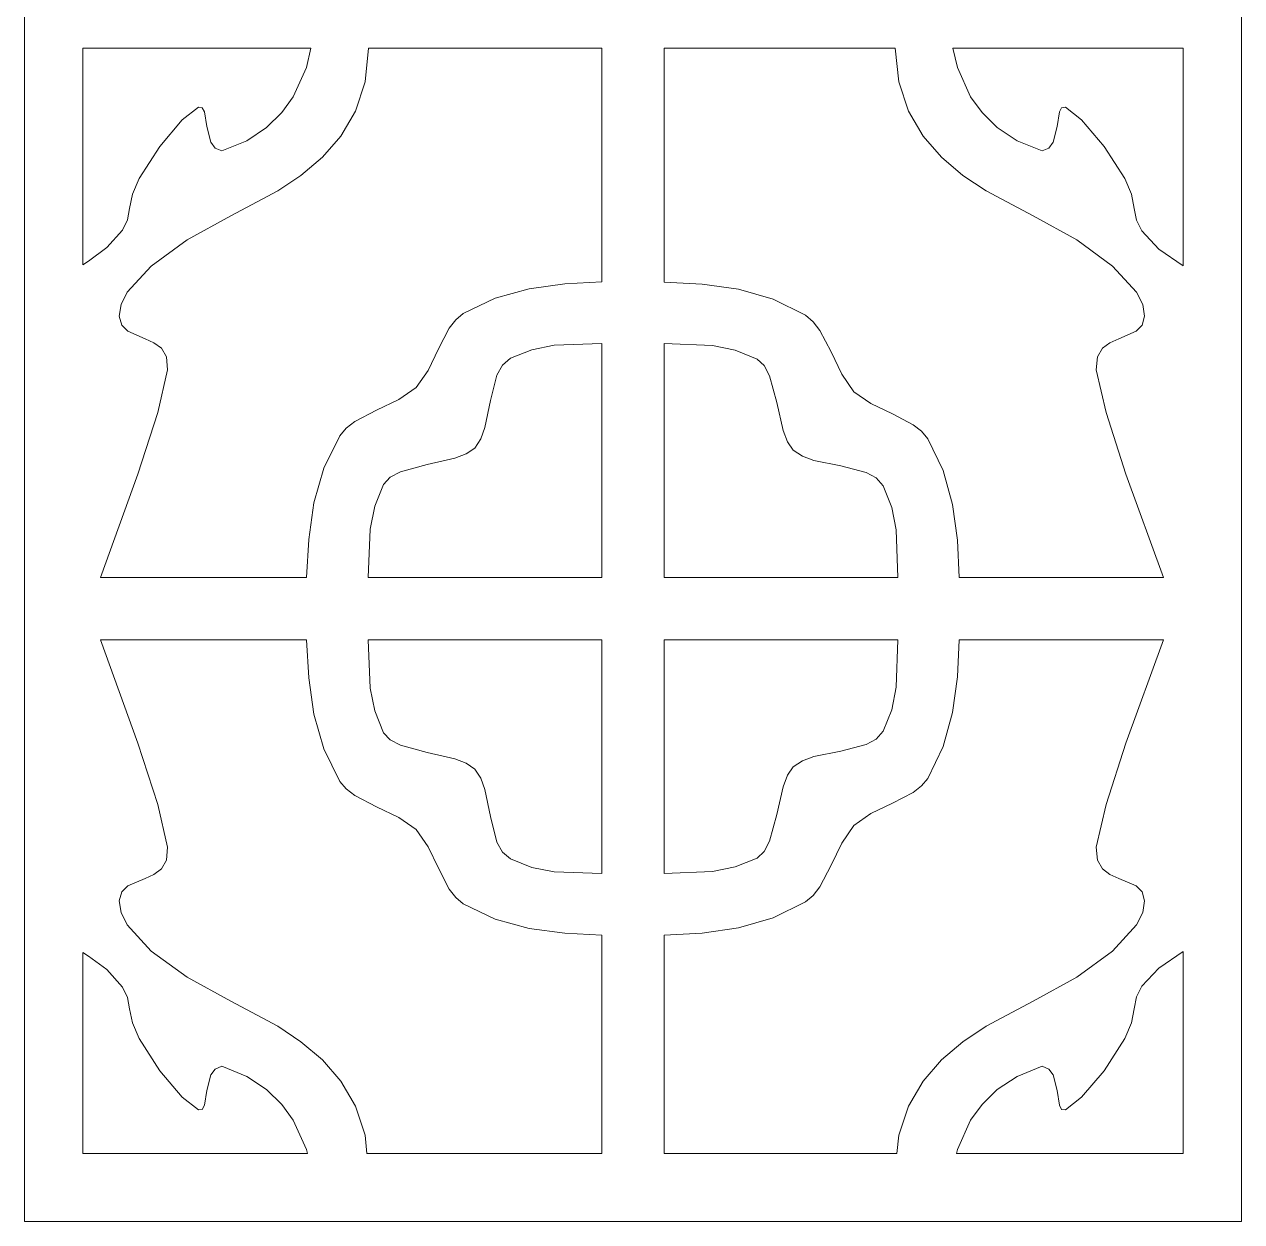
# Model space of a CAD drawing. Header units: centimetres. Extents: x -9.2 to 6.7, y -13.6 to 13.1.
# Drawn here: x -9.18 to -2.39, y -13.58 to -6.89 of the extents above; entities that cross this region are included whole.
import ezdxf

# ---------------------------------------------------------------- set-up
doc = ezdxf.new("R2010")
doc.units = ezdxf.units.CM
doc.header["$MEASUREMENT"] = 0
doc.layers.add('layer 1', color=7, linetype='Continuous')

msp = doc.modelspace()

# ---------------------------------------------------------------- linework, layer by layer
at = {"layer": 'layer 1', "color": 177, "lineweight": 9}
for points, knots in [([(-9.18437, 13.06701), (-9.18437, 13.06701), (-2.38792, 13.06701), (-2.38792, 13.06701), (-2.38792, 13.06701), (-2.38792, 13.06701), (-2.38792, -13.57505), (-2.38792, -13.57505), (-2.38792, -13.57505), (-2.38792, -13.57505), (-9.18437, -13.57505), (-9.18437, -13.57505), (-9.18437, -13.57505), (-9.18437, -13.57505), (-9.18437, 13.06701), (-9.18437, 13.06701)], [0, 0, 0, 0, 0.2, 0.2, 0.2, 0.2, 0.4, 0.4, 0.4, 0.4, 0.6, 0.6, 0.6, 0.6, 1, 1, 1, 1]), ([(-8.85854, -8.2356), (-8.85854, -8.2356), (-8.85854, -7.02781), (-8.85854, -7.02781), (-8.85854, -7.02781), (-8.85854, -7.02781), (-7.58425, -7.02781), (-7.58425, -7.02781), (-7.58425, -7.02781), (-7.58425, -7.02781), (-7.609, -7.13549), (-7.609, -7.13549), (-7.609, -7.13549), (-7.609, -7.13549), (-7.68325, -7.29919), (-7.68325, -7.29919), (-7.68325, -7.29919), (-7.68325, -7.29919), (-7.74663, -7.38691), (-7.74663, -7.38691), (-7.74663, -7.38691), (-7.74663, -7.38691), (-7.83218, -7.47072), (-7.83218, -7.47072), (-7.83218, -7.47072), (-7.83218, -7.47072), (-7.94247, -7.54367), (-7.94247, -7.54367), (-7.94247, -7.54367), (-7.94247, -7.54367), (-8.08142, -7.60098), (-8.08142, -7.60098), (-8.08142, -7.60098), (-8.08142, -7.60098), (-8.11963, -7.58492), (-8.11963, -7.58492), (-8.11963, -7.58492), (-8.11963, -7.58492), (-8.14352, -7.55278), (-8.14352, -7.55278), (-8.14352, -7.55278), (-8.14352, -7.55278), (-8.16566, -7.46421), (-8.16566, -7.46421), (-8.16566, -7.46421), (-8.16566, -7.46421), (-8.17825, -7.38257), (-8.17825, -7.38257), (-8.17825, -7.38257), (-8.17825, -7.38257), (-8.19084, -7.35955), (-8.19084, -7.35955), (-8.19084, -7.35955), (-8.19084, -7.35955), (-8.21256, -7.35652), (-8.21256, -7.35652), (-8.21256, -7.35652), (-8.21256, -7.35652), (-8.30243, -7.42772), (-8.30243, -7.42772), (-8.30243, -7.42772), (-8.30243, -7.42772), (-8.42879, -7.57536), (-8.42879, -7.57536), (-8.42879, -7.57536), (-8.42879, -7.57536), (-8.54299, -7.75514), (-8.54299, -7.75514), (-8.54299, -7.75514), (-8.54299, -7.75514), (-8.58033, -7.84284), (-8.58033, -7.84284), (-8.58033, -7.84284), (-8.58033, -7.84284), (-8.59639, -7.92143), (-8.59639, -7.92143), (-8.59639, -7.92143), (-8.59639, -7.92143), (-8.60857, -7.98483), (-8.60857, -7.98483), (-8.60857, -7.98483), (-8.60857, -7.98483), (-8.63635, -8.04214), (-8.63635, -8.04214), (-8.63635, -8.04214), (-8.63635, -8.04214), (-8.72406, -8.13984), (-8.72406, -8.13984), (-8.72406, -8.13984), (-8.72406, -8.13984), (-8.82697, -8.21541), (-8.82697, -8.21541), (-8.82697, -8.21541), (-8.82697, -8.21541), (-8.85854, -8.2356), (-8.85854, -8.2356)], [0, 0, 0, 0, 0.04, 0.04, 0.04, 0.04, 0.08, 0.08, 0.08, 0.08, 0.12, 0.12, 0.12, 0.12, 0.16, 0.16, 0.16, 0.16, 0.2, 0.2, 0.2, 0.2, 0.24, 0.24, 0.24, 0.24, 0.28, 0.28, 0.28, 0.28, 0.32, 0.32, 0.32, 0.32, 0.36, 0.36, 0.36, 0.36, 0.4, 0.4, 0.4, 0.4, 0.44, 0.44, 0.44, 0.44, 0.48, 0.48, 0.48, 0.48, 0.52, 0.52, 0.52, 0.52, 0.56, 0.56, 0.56, 0.56, 0.6, 0.6, 0.6, 0.6, 0.64, 0.64, 0.64, 0.64, 0.68, 0.68, 0.68, 0.68, 0.72, 0.72, 0.72, 0.72, 0.76, 0.76, 0.76, 0.76, 0.8, 0.8, 0.8, 0.8, 0.84, 0.84, 0.84, 0.84, 0.88, 0.88, 0.88, 0.88, 0.92, 0.92, 0.92, 0.92, 1, 1, 1, 1]), ([(-5.95984, -8.33178), (-5.95984, -8.33178), (-6.16739, -8.34218), (-6.16739, -8.34218), (-6.16739, -8.34218), (-6.16739, -8.34218), (-6.36626, -8.36954), (-6.36626, -8.36954), (-6.36626, -8.36954), (-6.36626, -8.36954), (-6.55559, -8.42165), (-6.55559, -8.42165), (-6.55559, -8.42165), (-6.55559, -8.42165), (-6.73361, -8.50719), (-6.73361, -8.50719), (-6.73361, -8.50719), (-6.73361, -8.50719), (-6.77572, -8.54237), (-6.77572, -8.54237), (-6.77572, -8.54237), (-6.77572, -8.54237), (-6.81177, -8.58925), (-6.81177, -8.58925), (-6.81177, -8.58925), (-6.81177, -8.58925), (-6.87256, -8.70477), (-6.87256, -8.70477), (-6.87256, -8.70477), (-6.87256, -8.70477), (-6.92944, -8.82505), (-6.92944, -8.82505), (-6.92944, -8.82505), (-6.92944, -8.82505), (-6.99587, -8.92143), (-6.99587, -8.92143), (-6.99587, -8.92143), (-6.99587, -8.92143), (-7.09445, -8.98831), (-7.09445, -8.98831), (-7.09445, -8.98831), (-7.09445, -8.98831), (-7.21863, -9.04779), (-7.21863, -9.04779), (-7.21863, -9.04779), (-7.21863, -9.04779), (-7.33847, -9.11076), (-7.33847, -9.11076), (-7.33847, -9.11076), (-7.33847, -9.11076), (-7.38668, -9.14766), (-7.38668, -9.14766), (-7.38668, -9.14766), (-7.38668, -9.14766), (-7.4227, -9.18979), (-7.4227, -9.18979), (-7.4227, -9.18979), (-7.4227, -9.18979), (-7.51216, -9.37128), (-7.51216, -9.37128), (-7.51216, -9.37128), (-7.51216, -9.37128), (-7.56773, -9.56451), (-7.56773, -9.56451), (-7.56773, -9.56451), (-7.56773, -9.56451), (-7.59683, -9.76816), (-7.59683, -9.76816), (-7.59683, -9.76816), (-7.59683, -9.76816), (-7.60856, -9.98048), (-7.60856, -9.98048), (-7.60856, -9.98048), (-7.60856, -9.98048), (-8.76011, -9.98048), (-8.76011, -9.98048), (-8.76011, -9.98048), (-8.76011, -9.98048), (-8.55038, -9.40384), (-8.55038, -9.40384), (-8.55038, -9.40384), (-8.55038, -9.40384), (-8.43921, -9.06038), (-8.43921, -9.06038), (-8.43921, -9.06038), (-8.43921, -9.06038), (-8.38451, -8.822), (-8.38451, -8.822), (-8.38451, -8.822), (-8.38451, -8.822), (-8.39101, -8.75036), (-8.39101, -8.75036), (-8.39101, -8.75036), (-8.39101, -8.75036), (-8.41881, -8.70216), (-8.41881, -8.70216), (-8.41881, -8.70216), (-8.41881, -8.70216), (-8.46093, -8.67089), (-8.46093, -8.67089), (-8.46093, -8.67089), (-8.46093, -8.67089), (-8.51043, -8.64875), (-8.51043, -8.64875), (-8.51043, -8.64875), (-8.51043, -8.64875), (-8.60682, -8.60707), (-8.60682, -8.60707), (-8.60682, -8.60707), (-8.60682, -8.60707), (-8.64025, -8.57363), (-8.64025, -8.57363), (-8.64025, -8.57363), (-8.64025, -8.57363), (-8.65502, -8.52282), (-8.65502, -8.52282), (-8.65502, -8.52282), (-8.65502, -8.52282), (-8.6446, -8.45813), (-8.6446, -8.45813), (-8.6446, -8.45813), (-8.6446, -8.45813), (-8.60943, -8.38865), (-8.60943, -8.38865), (-8.60943, -8.38865), (-8.60943, -8.38865), (-8.4757, -8.24318), (-8.4757, -8.24318), (-8.4757, -8.24318), (-8.4757, -8.24318), (-8.27595, -8.0973), (-8.27595, -8.0973), (-8.27595, -8.0973), (-8.27595, -8.0973), (-8.03235, -7.96355), (-8.03235, -7.96355), (-8.03235, -7.96355), (-8.03235, -7.96355), (-7.76879, -7.82374), (-7.76879, -7.82374), (-7.76879, -7.82374), (-7.76879, -7.82374), (-7.63983, -7.73732), (-7.63983, -7.73732), (-7.63983, -7.73732), (-7.63983, -7.73732), (-7.52041, -7.63615), (-7.52041, -7.63615), (-7.52041, -7.63615), (-7.52041, -7.63615), (-7.41707, -7.51761), (-7.41707, -7.51761), (-7.41707, -7.51761), (-7.41707, -7.51761), (-7.33586, -7.37822), (-7.33586, -7.37822), (-7.33586, -7.37822), (-7.33586, -7.37822), (-7.28202, -7.21584), (-7.28202, -7.21584), (-7.28202, -7.21584), (-7.28202, -7.21584), (-7.26249, -7.02781), (-7.26249, -7.02781), (-7.26249, -7.02781), (-7.26249, -7.02781), (-5.95984, -7.02781), (-5.95984, -7.02781), (-5.95984, -7.02781), (-5.95984, -7.02781), (-5.95984, -8.33178), (-5.95984, -8.33178)], [0, 0, 0, 0, 0.0227273, 0.0227273, 0.0227273, 0.0227273, 0.0454545, 0.0454545, 0.0454545, 0.0454545, 0.0681818, 0.0681818, 0.0681818, 0.0681818, 0.0909091, 0.0909091, 0.0909091, 0.0909091, 0.1136364, 0.1136364, 0.1136364, 0.1136364, 0.1363636, 0.1363636, 0.1363636, 0.1363636, 0.1590909, 0.1590909, 0.1590909, 0.1590909, 0.1818182, 0.1818182, 0.1818182, 0.1818182, 0.2045455, 0.2045455, 0.2045455, 0.2045455, 0.2272727, 0.2272727, 0.2272727, 0.2272727, 0.25, 0.25, 0.25, 0.25, 0.2727273, 0.2727273, 0.2727273, 0.2727273, 0.2954545, 0.2954545, 0.2954545, 0.2954545, 0.3181818, 0.3181818, 0.3181818, 0.3181818, 0.3409091, 0.3409091, 0.3409091, 0.3409091, 0.3636364, 0.3636364, 0.3636364, 0.3636364, 0.3863636, 0.3863636, 0.3863636, 0.3863636, 0.4090909, 0.4090909, 0.4090909, 0.4090909, 0.4318182, 0.4318182, 0.4318182, 0.4318182, 0.4545455, 0.4545455, 0.4545455, 0.4545455, 0.4772727, 0.4772727, 0.4772727, 0.4772727, 0.5, 0.5, 0.5, 0.5, 0.5227273, 0.5227273, 0.5227273, 0.5227273, 0.5454545, 0.5454545, 0.5454545, 0.5454545, 0.5681818, 0.5681818, 0.5681818, 0.5681818, 0.5909091, 0.5909091, 0.5909091, 0.5909091, 0.6136364, 0.6136364, 0.6136364, 0.6136364, 0.6363636, 0.6363636, 0.6363636, 0.6363636, 0.6590909, 0.6590909, 0.6590909, 0.6590909, 0.6818182, 0.6818182, 0.6818182, 0.6818182, 0.7045455, 0.7045455, 0.7045455, 0.7045455, 0.7272727, 0.7272727, 0.7272727, 0.7272727, 0.75, 0.75, 0.75, 0.75, 0.7727273, 0.7727273, 0.7727273, 0.7727273, 0.7954545, 0.7954545, 0.7954545, 0.7954545, 0.8181818, 0.8181818, 0.8181818, 0.8181818, 0.8409091, 0.8409091, 0.8409091, 0.8409091, 0.8636364, 0.8636364, 0.8636364, 0.8636364, 0.8863636, 0.8863636, 0.8863636, 0.8863636, 0.9090909, 0.9090909, 0.9090909, 0.9090909, 0.9318182, 0.9318182, 0.9318182, 0.9318182, 0.9545455, 0.9545455, 0.9545455, 0.9545455, 1, 1, 1, 1]), ([(-3.96417, -9.98048), (-3.96417, -9.98048), (-3.97459, -9.77336), (-3.97459, -9.77336), (-3.97459, -9.77336), (-3.97459, -9.77336), (-4.00151, -9.57406), (-4.00151, -9.57406), (-4.00151, -9.57406), (-4.00151, -9.57406), (-4.05406, -9.38475), (-4.05406, -9.38475), (-4.05406, -9.38475), (-4.05406, -9.38475), (-4.1396, -9.20672), (-4.1396, -9.20672), (-4.1396, -9.20672), (-4.1396, -9.20672), (-4.17477, -9.1646), (-4.17477, -9.1646), (-4.17477, -9.1646), (-4.17477, -9.1646), (-4.22166, -9.12855), (-4.22166, -9.12855), (-4.22166, -9.12855), (-4.22166, -9.12855), (-4.33716, -9.06777), (-4.33716, -9.06777), (-4.33716, -9.06777), (-4.33716, -9.06777), (-4.45744, -9.01088), (-4.45744, -9.01088), (-4.45744, -9.01088), (-4.45744, -9.01088), (-4.55384, -8.94445), (-4.55384, -8.94445), (-4.55384, -8.94445), (-4.55384, -8.94445), (-4.62072, -8.84589), (-4.62072, -8.84589), (-4.62072, -8.84589), (-4.62072, -8.84589), (-4.6802, -8.72169), (-4.6802, -8.72169), (-4.6802, -8.72169), (-4.6802, -8.72169), (-4.74317, -8.60229), (-4.74317, -8.60229), (-4.74317, -8.60229), (-4.74317, -8.60229), (-4.78007, -8.55366), (-4.78007, -8.55366), (-4.78007, -8.55366), (-4.78007, -8.55366), (-4.82218, -8.51762), (-4.82218, -8.51762), (-4.82218, -8.51762), (-4.82218, -8.51762), (-5.00369, -8.42817), (-5.00369, -8.42817), (-5.00369, -8.42817), (-5.00369, -8.42817), (-5.19692, -8.37303), (-5.19692, -8.37303), (-5.19692, -8.37303), (-5.19692, -8.37303), (-5.40057, -8.3435), (-5.40057, -8.3435), (-5.40057, -8.3435), (-5.40057, -8.3435), (-5.61245, -8.3322), (-5.61245, -8.3322), (-5.61245, -8.3322), (-5.61245, -8.3322), (-5.61245, -7.02781), (-5.61245, -7.02781), (-5.61245, -7.02781), (-5.61245, -7.02781), (-4.32154, -7.02781), (-4.32154, -7.02781), (-4.32154, -7.02781), (-4.32154, -7.02781), (-4.30199, -7.21584), (-4.30199, -7.21584), (-4.30199, -7.21584), (-4.30199, -7.21584), (-4.24858, -7.37822), (-4.24858, -7.37822), (-4.24858, -7.37822), (-4.24858, -7.37822), (-4.16694, -7.51761), (-4.16694, -7.51761), (-4.16694, -7.51761), (-4.16694, -7.51761), (-4.0636, -7.63615), (-4.0636, -7.63615), (-4.0636, -7.63615), (-4.0636, -7.63615), (-3.94464, -7.73732), (-3.94464, -7.73732), (-3.94464, -7.73732), (-3.94464, -7.73732), (-3.81523, -7.82374), (-3.81523, -7.82374), (-3.81523, -7.82374), (-3.81523, -7.82374), (-3.55166, -7.96355), (-3.55166, -7.96355), (-3.55166, -7.96355), (-3.55166, -7.96355), (-3.30808, -8.0973), (-3.30808, -8.0973), (-3.30808, -8.0973), (-3.30808, -8.0973), (-3.10833, -8.24318), (-3.10833, -8.24318), (-3.10833, -8.24318), (-3.10833, -8.24318), (-2.97458, -8.38865), (-2.97458, -8.38865), (-2.97458, -8.38865), (-2.97458, -8.38865), (-2.93941, -8.45813), (-2.93941, -8.45813), (-2.93941, -8.45813), (-2.93941, -8.45813), (-2.92943, -8.52282), (-2.92943, -8.52282), (-2.92943, -8.52282), (-2.92943, -8.52282), (-2.94376, -8.57363), (-2.94376, -8.57363), (-2.94376, -8.57363), (-2.94376, -8.57363), (-2.97719, -8.60707), (-2.97719, -8.60707), (-2.97719, -8.60707), (-2.97719, -8.60707), (-3.0736, -8.64875), (-3.0736, -8.64875), (-3.0736, -8.64875), (-3.0736, -8.64875), (-3.12353, -8.67089), (-3.12353, -8.67089), (-3.12353, -8.67089), (-3.12353, -8.67089), (-3.16522, -8.70216), (-3.16522, -8.70216), (-3.16522, -8.70216), (-3.16522, -8.70216), (-3.193, -8.75036), (-3.193, -8.75036), (-3.193, -8.75036), (-3.193, -8.75036), (-3.19952, -8.822), (-3.19952, -8.822), (-3.19952, -8.822), (-3.19952, -8.822), (-3.14524, -9.06038), (-3.14524, -9.06038), (-3.14524, -9.06038), (-3.14524, -9.06038), (-3.03408, -9.40384), (-3.03408, -9.40384), (-3.03408, -9.40384), (-3.03408, -9.40384), (-2.82435, -9.98048), (-2.82435, -9.98048), (-2.82435, -9.98048), (-2.82435, -9.98048), (-3.96417, -9.98048), (-3.96417, -9.98048)], [0, 0, 0, 0, 0.0227273, 0.0227273, 0.0227273, 0.0227273, 0.0454545, 0.0454545, 0.0454545, 0.0454545, 0.0681818, 0.0681818, 0.0681818, 0.0681818, 0.0909091, 0.0909091, 0.0909091, 0.0909091, 0.1136364, 0.1136364, 0.1136364, 0.1136364, 0.1363636, 0.1363636, 0.1363636, 0.1363636, 0.1590909, 0.1590909, 0.1590909, 0.1590909, 0.1818182, 0.1818182, 0.1818182, 0.1818182, 0.2045455, 0.2045455, 0.2045455, 0.2045455, 0.2272727, 0.2272727, 0.2272727, 0.2272727, 0.25, 0.25, 0.25, 0.25, 0.2727273, 0.2727273, 0.2727273, 0.2727273, 0.2954545, 0.2954545, 0.2954545, 0.2954545, 0.3181818, 0.3181818, 0.3181818, 0.3181818, 0.3409091, 0.3409091, 0.3409091, 0.3409091, 0.3636364, 0.3636364, 0.3636364, 0.3636364, 0.3863636, 0.3863636, 0.3863636, 0.3863636, 0.4090909, 0.4090909, 0.4090909, 0.4090909, 0.4318182, 0.4318182, 0.4318182, 0.4318182, 0.4545455, 0.4545455, 0.4545455, 0.4545455, 0.4772727, 0.4772727, 0.4772727, 0.4772727, 0.5, 0.5, 0.5, 0.5, 0.5227273, 0.5227273, 0.5227273, 0.5227273, 0.5454545, 0.5454545, 0.5454545, 0.5454545, 0.5681818, 0.5681818, 0.5681818, 0.5681818, 0.5909091, 0.5909091, 0.5909091, 0.5909091, 0.6136364, 0.6136364, 0.6136364, 0.6136364, 0.6363636, 0.6363636, 0.6363636, 0.6363636, 0.6590909, 0.6590909, 0.6590909, 0.6590909, 0.6818182, 0.6818182, 0.6818182, 0.6818182, 0.7045455, 0.7045455, 0.7045455, 0.7045455, 0.7272727, 0.7272727, 0.7272727, 0.7272727, 0.75, 0.75, 0.75, 0.75, 0.7727273, 0.7727273, 0.7727273, 0.7727273, 0.7954545, 0.7954545, 0.7954545, 0.7954545, 0.8181818, 0.8181818, 0.8181818, 0.8181818, 0.8409091, 0.8409091, 0.8409091, 0.8409091, 0.8636364, 0.8636364, 0.8636364, 0.8636364, 0.8863636, 0.8863636, 0.8863636, 0.8863636, 0.9090909, 0.9090909, 0.9090909, 0.9090909, 0.9318182, 0.9318182, 0.9318182, 0.9318182, 0.9545455, 0.9545455, 0.9545455, 0.9545455, 1, 1, 1, 1]), ([(-2.71375, -7.02781), (-2.71375, -7.02781), (-2.71375, -8.24148), (-2.71375, -8.24148), (-2.71375, -8.24148), (-2.71375, -8.24148), (-2.8504, -8.14809), (-2.8504, -8.14809), (-2.8504, -8.14809), (-2.8504, -8.14809), (-2.94463, -8.04736), (-2.94463, -8.04736), (-2.94463, -8.04736), (-2.94463, -8.04736), (-2.97502, -7.98744), (-2.97502, -7.98744), (-2.97502, -7.98744), (-2.97502, -7.98744), (-2.98805, -7.92143), (-2.98805, -7.92143), (-2.98805, -7.92143), (-2.98805, -7.92143), (-3.00368, -7.84284), (-3.00368, -7.84284), (-3.00368, -7.84284), (-3.00368, -7.84284), (-3.04102, -7.75514), (-3.04102, -7.75514), (-3.04102, -7.75514), (-3.04102, -7.75514), (-3.15522, -7.57536), (-3.15522, -7.57536), (-3.15522, -7.57536), (-3.15522, -7.57536), (-3.28158, -7.42772), (-3.28158, -7.42772), (-3.28158, -7.42772), (-3.28158, -7.42772), (-3.37146, -7.35652), (-3.37146, -7.35652), (-3.37146, -7.35652), (-3.37146, -7.35652), (-3.39318, -7.35955), (-3.39318, -7.35955), (-3.39318, -7.35955), (-3.39318, -7.35955), (-3.40578, -7.38257), (-3.40578, -7.38257), (-3.40578, -7.38257), (-3.40578, -7.38257), (-3.41879, -7.46421), (-3.41879, -7.46421), (-3.41879, -7.46421), (-3.41879, -7.46421), (-3.44051, -7.55278), (-3.44051, -7.55278), (-3.44051, -7.55278), (-3.44051, -7.55278), (-3.46482, -7.58492), (-3.46482, -7.58492), (-3.46482, -7.58492), (-3.46482, -7.58492), (-3.5026, -7.60098), (-3.5026, -7.60098), (-3.5026, -7.60098), (-3.5026, -7.60098), (-3.64155, -7.54367), (-3.64155, -7.54367), (-3.64155, -7.54367), (-3.64155, -7.54367), (-3.75227, -7.47072), (-3.75227, -7.47072), (-3.75227, -7.47072), (-3.75227, -7.47072), (-3.83737, -7.38691), (-3.83737, -7.38691), (-3.83737, -7.38691), (-3.83737, -7.38691), (-3.90122, -7.29919), (-3.90122, -7.29919), (-3.90122, -7.29919), (-3.90122, -7.29919), (-3.97503, -7.13549), (-3.97503, -7.13549), (-3.97503, -7.13549), (-3.97503, -7.13549), (-4.00022, -7.02781), (-4.00022, -7.02781), (-4.00022, -7.02781), (-4.00022, -7.02781), (-2.71375, -7.02781), (-2.71375, -7.02781)], [0, 0, 0, 0, 0.0416667, 0.0416667, 0.0416667, 0.0416667, 0.0833333, 0.0833333, 0.0833333, 0.0833333, 0.125, 0.125, 0.125, 0.125, 0.1666667, 0.1666667, 0.1666667, 0.1666667, 0.2083333, 0.2083333, 0.2083333, 0.2083333, 0.25, 0.25, 0.25, 0.25, 0.2916667, 0.2916667, 0.2916667, 0.2916667, 0.3333333, 0.3333333, 0.3333333, 0.3333333, 0.375, 0.375, 0.375, 0.375, 0.4166667, 0.4166667, 0.4166667, 0.4166667, 0.4583333, 0.4583333, 0.4583333, 0.4583333, 0.5, 0.5, 0.5, 0.5, 0.5416667, 0.5416667, 0.5416667, 0.5416667, 0.5833333, 0.5833333, 0.5833333, 0.5833333, 0.625, 0.625, 0.625, 0.625, 0.6666667, 0.6666667, 0.6666667, 0.6666667, 0.7083333, 0.7083333, 0.7083333, 0.7083333, 0.75, 0.75, 0.75, 0.75, 0.7916667, 0.7916667, 0.7916667, 0.7916667, 0.8333333, 0.8333333, 0.8333333, 0.8333333, 0.875, 0.875, 0.875, 0.875, 0.9166667, 0.9166667, 0.9166667, 0.9166667, 1, 1, 1, 1]), ([(-7.26508, -9.98048), (-7.26508, -9.98048), (-7.25424, -9.71041), (-7.25424, -9.71041), (-7.25424, -9.71041), (-7.25424, -9.71041), (-7.22774, -9.58274), (-7.22774, -9.58274), (-7.22774, -9.58274), (-7.22774, -9.58274), (-7.17824, -9.46117), (-7.17824, -9.46117), (-7.17824, -9.46117), (-7.17824, -9.46117), (-7.14178, -9.42122), (-7.14178, -9.42122), (-7.14178, -9.42122), (-7.14178, -9.42122), (-7.08489, -9.39169), (-7.08489, -9.39169), (-7.08489, -9.39169), (-7.08489, -9.39169), (-6.93551, -9.35131), (-6.93551, -9.35131), (-6.93551, -9.35131), (-6.93551, -9.35131), (-6.7805, -9.31527), (-6.7805, -9.31527), (-6.7805, -9.31527), (-6.7805, -9.31527), (-6.71668, -9.29096), (-6.71668, -9.29096), (-6.71668, -9.29096), (-6.71668, -9.29096), (-6.66979, -9.25881), (-6.66979, -9.25881), (-6.66979, -9.25881), (-6.66979, -9.25881), (-6.63591, -9.20802), (-6.63591, -9.20802), (-6.63591, -9.20802), (-6.63591, -9.20802), (-6.61246, -9.14376), (-6.61246, -9.14376), (-6.61246, -9.14376), (-6.61246, -9.14376), (-6.58207, -8.99351), (-6.58207, -8.99351), (-6.58207, -8.99351), (-6.58207, -8.99351), (-6.54559, -8.85109), (-6.54559, -8.85109), (-6.54559, -8.85109), (-6.54559, -8.85109), (-6.5152, -8.79552), (-6.5152, -8.79552), (-6.5152, -8.79552), (-6.5152, -8.79552), (-6.4709, -8.75773), (-6.4709, -8.75773), (-6.4709, -8.75773), (-6.4709, -8.75773), (-6.35106, -8.70997), (-6.35106, -8.70997), (-6.35106, -8.70997), (-6.35106, -8.70997), (-6.22558, -8.68478), (-6.22558, -8.68478), (-6.22558, -8.68478), (-6.22558, -8.68478), (-5.95984, -8.67524), (-5.95984, -8.67524), (-5.95984, -8.67524), (-5.95984, -8.67524), (-5.95984, -9.98048), (-5.95984, -9.98048), (-5.95984, -9.98048), (-5.95984, -9.98048), (-7.26508, -9.98048), (-7.26508, -9.98048)], [0, 0, 0, 0, 0.047619, 0.047619, 0.047619, 0.047619, 0.0952381, 0.0952381, 0.0952381, 0.0952381, 0.1428571, 0.1428571, 0.1428571, 0.1428571, 0.1904762, 0.1904762, 0.1904762, 0.1904762, 0.2380952, 0.2380952, 0.2380952, 0.2380952, 0.2857143, 0.2857143, 0.2857143, 0.2857143, 0.3333333, 0.3333333, 0.3333333, 0.3333333, 0.3809524, 0.3809524, 0.3809524, 0.3809524, 0.4285714, 0.4285714, 0.4285714, 0.4285714, 0.4761905, 0.4761905, 0.4761905, 0.4761905, 0.5238095, 0.5238095, 0.5238095, 0.5238095, 0.5714286, 0.5714286, 0.5714286, 0.5714286, 0.6190476, 0.6190476, 0.6190476, 0.6190476, 0.6666667, 0.6666667, 0.6666667, 0.6666667, 0.7142857, 0.7142857, 0.7142857, 0.7142857, 0.7619048, 0.7619048, 0.7619048, 0.7619048, 0.8095238, 0.8095238, 0.8095238, 0.8095238, 0.8571429, 0.8571429, 0.8571429, 0.8571429, 0.9047619, 0.9047619, 0.9047619, 0.9047619, 1, 1, 1, 1]), ([(-5.61245, -8.67568), (-5.61245, -8.67568), (-5.3428, -8.68652), (-5.3428, -8.68652), (-5.3428, -8.68652), (-5.3428, -8.68652), (-5.21515, -8.71258), (-5.21515, -8.71258), (-5.21515, -8.71258), (-5.21515, -8.71258), (-5.09358, -8.76208), (-5.09358, -8.76208), (-5.09358, -8.76208), (-5.09358, -8.76208), (-5.05363, -8.79898), (-5.05363, -8.79898), (-5.05363, -8.79898), (-5.05363, -8.79898), (-5.02409, -8.85587), (-5.02409, -8.85587), (-5.02409, -8.85587), (-5.02409, -8.85587), (-4.98328, -9.00481), (-4.98328, -9.00481), (-4.98328, -9.00481), (-4.98328, -9.00481), (-4.94724, -9.15982), (-4.94724, -9.15982), (-4.94724, -9.15982), (-4.94724, -9.15982), (-4.92336, -9.22408), (-4.92336, -9.22408), (-4.92336, -9.22408), (-4.92336, -9.22408), (-4.89122, -9.27055), (-4.89122, -9.27055), (-4.89122, -9.27055), (-4.89122, -9.27055), (-4.84043, -9.30485), (-4.84043, -9.30485), (-4.84043, -9.30485), (-4.84043, -9.30485), (-4.77573, -9.32786), (-4.77573, -9.32786), (-4.77573, -9.32786), (-4.77573, -9.32786), (-4.62592, -9.35869), (-4.62592, -9.35869), (-4.62592, -9.35869), (-4.62592, -9.35869), (-4.4835, -9.39473), (-4.4835, -9.39473), (-4.4835, -9.39473), (-4.4835, -9.39473), (-4.42792, -9.42512), (-4.42792, -9.42512), (-4.42792, -9.42512), (-4.42792, -9.42512), (-4.39014, -9.46942), (-4.39014, -9.46942), (-4.39014, -9.46942), (-4.39014, -9.46942), (-4.34194, -9.5897), (-4.34194, -9.5897), (-4.34194, -9.5897), (-4.34194, -9.5897), (-4.31719, -9.71518), (-4.31719, -9.71518), (-4.31719, -9.71518), (-4.31719, -9.71518), (-4.30765, -9.98048), (-4.30765, -9.98048), (-4.30765, -9.98048), (-4.30765, -9.98048), (-5.61245, -9.98048), (-5.61245, -9.98048), (-5.61245, -9.98048), (-5.61245, -9.98048), (-5.61245, -8.67568), (-5.61245, -8.67568)], [0, 0, 0, 0, 0.047619, 0.047619, 0.047619, 0.047619, 0.0952381, 0.0952381, 0.0952381, 0.0952381, 0.1428571, 0.1428571, 0.1428571, 0.1428571, 0.1904762, 0.1904762, 0.1904762, 0.1904762, 0.2380952, 0.2380952, 0.2380952, 0.2380952, 0.2857143, 0.2857143, 0.2857143, 0.2857143, 0.3333333, 0.3333333, 0.3333333, 0.3333333, 0.3809524, 0.3809524, 0.3809524, 0.3809524, 0.4285714, 0.4285714, 0.4285714, 0.4285714, 0.4761905, 0.4761905, 0.4761905, 0.4761905, 0.5238095, 0.5238095, 0.5238095, 0.5238095, 0.5714286, 0.5714286, 0.5714286, 0.5714286, 0.6190476, 0.6190476, 0.6190476, 0.6190476, 0.6666667, 0.6666667, 0.6666667, 0.6666667, 0.7142857, 0.7142857, 0.7142857, 0.7142857, 0.7619048, 0.7619048, 0.7619048, 0.7619048, 0.8095238, 0.8095238, 0.8095238, 0.8095238, 0.8571429, 0.8571429, 0.8571429, 0.8571429, 0.9047619, 0.9047619, 0.9047619, 0.9047619, 1, 1, 1, 1]), ([(-5.95984, -13.195), (-5.95984, -13.195), (-7.27138, -13.195), (-7.27138, -13.195), (-7.27138, -13.195), (-7.27138, -13.195), (-7.28202, -13.09253), (-7.28202, -13.09253), (-7.28202, -13.09253), (-7.28202, -13.09253), (-7.33586, -12.93013), (-7.33586, -12.93013), (-7.33586, -12.93013), (-7.33586, -12.93013), (-7.41707, -12.79076), (-7.41707, -12.79076), (-7.41707, -12.79076), (-7.41707, -12.79076), (-7.52041, -12.67222), (-7.52041, -12.67222), (-7.52041, -12.67222), (-7.52041, -12.67222), (-7.63983, -12.57103), (-7.63983, -12.57103), (-7.63983, -12.57103), (-7.63983, -12.57103), (-7.76879, -12.48462), (-7.76879, -12.48462), (-7.76879, -12.48462), (-7.76879, -12.48462), (-8.03235, -12.34482), (-8.03235, -12.34482), (-8.03235, -12.34482), (-8.03235, -12.34482), (-8.27595, -12.21107), (-8.27595, -12.21107), (-8.27595, -12.21107), (-8.27595, -12.21107), (-8.4757, -12.06517), (-8.4757, -12.06517), (-8.4757, -12.06517), (-8.4757, -12.06517), (-8.60943, -11.91972), (-8.60943, -11.91972), (-8.60943, -11.91972), (-8.60943, -11.91972), (-8.6446, -11.85024), (-8.6446, -11.85024), (-8.6446, -11.85024), (-8.6446, -11.85024), (-8.65502, -11.78553), (-8.65502, -11.78553), (-8.65502, -11.78553), (-8.65502, -11.78553), (-8.64025, -11.73474), (-8.64025, -11.73474), (-8.64025, -11.73474), (-8.64025, -11.73474), (-8.60682, -11.7013), (-8.60682, -11.7013), (-8.60682, -11.7013), (-8.60682, -11.7013), (-8.51043, -11.65962), (-8.51043, -11.65962), (-8.51043, -11.65962), (-8.51043, -11.65962), (-8.46093, -11.63748), (-8.46093, -11.63748), (-8.46093, -11.63748), (-8.46093, -11.63748), (-8.41881, -11.60621), (-8.41881, -11.60621), (-8.41881, -11.60621), (-8.41881, -11.60621), (-8.39101, -11.55801), (-8.39101, -11.55801), (-8.39101, -11.55801), (-8.39101, -11.55801), (-8.38451, -11.48637), (-8.38451, -11.48637), (-8.38451, -11.48637), (-8.38451, -11.48637), (-8.43921, -11.24799), (-8.43921, -11.24799), (-8.43921, -11.24799), (-8.43921, -11.24799), (-8.55038, -10.90451), (-8.55038, -10.90451), (-8.55038, -10.90451), (-8.55038, -10.90451), (-8.76011, -10.32787), (-8.76011, -10.32787), (-8.76011, -10.32787), (-8.76011, -10.32787), (-7.60856, -10.32787), (-7.60856, -10.32787), (-7.60856, -10.32787), (-7.60856, -10.32787), (-7.59683, -10.54021), (-7.59683, -10.54021), (-7.59683, -10.54021), (-7.59683, -10.54021), (-7.56773, -10.74386), (-7.56773, -10.74386), (-7.56773, -10.74386), (-7.56773, -10.74386), (-7.51216, -10.93707), (-7.51216, -10.93707), (-7.51216, -10.93707), (-7.51216, -10.93707), (-7.4227, -11.11858), (-7.4227, -11.11858), (-7.4227, -11.11858), (-7.4227, -11.11858), (-7.38668, -11.16071), (-7.38668, -11.16071), (-7.38668, -11.16071), (-7.38668, -11.16071), (-7.33847, -11.19761), (-7.33847, -11.19761), (-7.33847, -11.19761), (-7.33847, -11.19761), (-7.21863, -11.26056), (-7.21863, -11.26056), (-7.21863, -11.26056), (-7.21863, -11.26056), (-7.09445, -11.32006), (-7.09445, -11.32006), (-7.09445, -11.32006), (-7.09445, -11.32006), (-6.99587, -11.38694), (-6.99587, -11.38694), (-6.99587, -11.38694), (-6.99587, -11.38694), (-6.92944, -11.48332), (-6.92944, -11.48332), (-6.92944, -11.48332), (-6.92944, -11.48332), (-6.87256, -11.6036), (-6.87256, -11.6036), (-6.87256, -11.6036), (-6.87256, -11.6036), (-6.81177, -11.7191), (-6.81177, -11.7191), (-6.81177, -11.7191), (-6.81177, -11.7191), (-6.77572, -11.766), (-6.77572, -11.766), (-6.77572, -11.766), (-6.77572, -11.766), (-6.73361, -11.80117), (-6.73361, -11.80117), (-6.73361, -11.80117), (-6.73361, -11.80117), (-6.55559, -11.8867), (-6.55559, -11.8867), (-6.55559, -11.8867), (-6.55559, -11.8867), (-6.36626, -11.93881), (-6.36626, -11.93881), (-6.36626, -11.93881), (-6.36626, -11.93881), (-6.16739, -11.96617), (-6.16739, -11.96617), (-6.16739, -11.96617), (-6.16739, -11.96617), (-5.95984, -11.97659), (-5.95984, -11.97659), (-5.95984, -11.97659), (-5.95984, -11.97659), (-5.95984, -13.195), (-5.95984, -13.195)], [0, 0, 0, 0, 0.0227273, 0.0227273, 0.0227273, 0.0227273, 0.0454545, 0.0454545, 0.0454545, 0.0454545, 0.0681818, 0.0681818, 0.0681818, 0.0681818, 0.0909091, 0.0909091, 0.0909091, 0.0909091, 0.1136364, 0.1136364, 0.1136364, 0.1136364, 0.1363636, 0.1363636, 0.1363636, 0.1363636, 0.1590909, 0.1590909, 0.1590909, 0.1590909, 0.1818182, 0.1818182, 0.1818182, 0.1818182, 0.2045455, 0.2045455, 0.2045455, 0.2045455, 0.2272727, 0.2272727, 0.2272727, 0.2272727, 0.25, 0.25, 0.25, 0.25, 0.2727273, 0.2727273, 0.2727273, 0.2727273, 0.2954545, 0.2954545, 0.2954545, 0.2954545, 0.3181818, 0.3181818, 0.3181818, 0.3181818, 0.3409091, 0.3409091, 0.3409091, 0.3409091, 0.3636364, 0.3636364, 0.3636364, 0.3636364, 0.3863636, 0.3863636, 0.3863636, 0.3863636, 0.4090909, 0.4090909, 0.4090909, 0.4090909, 0.4318182, 0.4318182, 0.4318182, 0.4318182, 0.4545455, 0.4545455, 0.4545455, 0.4545455, 0.4772727, 0.4772727, 0.4772727, 0.4772727, 0.5, 0.5, 0.5, 0.5, 0.5227273, 0.5227273, 0.5227273, 0.5227273, 0.5454545, 0.5454545, 0.5454545, 0.5454545, 0.5681818, 0.5681818, 0.5681818, 0.5681818, 0.5909091, 0.5909091, 0.5909091, 0.5909091, 0.6136364, 0.6136364, 0.6136364, 0.6136364, 0.6363636, 0.6363636, 0.6363636, 0.6363636, 0.6590909, 0.6590909, 0.6590909, 0.6590909, 0.6818182, 0.6818182, 0.6818182, 0.6818182, 0.7045455, 0.7045455, 0.7045455, 0.7045455, 0.7272727, 0.7272727, 0.7272727, 0.7272727, 0.75, 0.75, 0.75, 0.75, 0.7727273, 0.7727273, 0.7727273, 0.7727273, 0.7954545, 0.7954545, 0.7954545, 0.7954545, 0.8181818, 0.8181818, 0.8181818, 0.8181818, 0.8409091, 0.8409091, 0.8409091, 0.8409091, 0.8636364, 0.8636364, 0.8636364, 0.8636364, 0.8863636, 0.8863636, 0.8863636, 0.8863636, 0.9090909, 0.9090909, 0.9090909, 0.9090909, 0.9318182, 0.9318182, 0.9318182, 0.9318182, 0.9545455, 0.9545455, 0.9545455, 0.9545455, 1, 1, 1, 1]), ([(-7.26508, -10.32787), (-7.26508, -10.32787), (-7.25424, -10.59795), (-7.25424, -10.59795), (-7.25424, -10.59795), (-7.25424, -10.59795), (-7.22774, -10.72561), (-7.22774, -10.72561), (-7.22774, -10.72561), (-7.22774, -10.72561), (-7.17824, -10.8472), (-7.17824, -10.8472), (-7.17824, -10.8472), (-7.17824, -10.8472), (-7.14178, -10.88715), (-7.14178, -10.88715), (-7.14178, -10.88715), (-7.14178, -10.88715), (-7.08489, -10.91666), (-7.08489, -10.91666), (-7.08489, -10.91666), (-7.08489, -10.91666), (-6.93551, -10.95706), (-6.93551, -10.95706), (-6.93551, -10.95706), (-6.93551, -10.95706), (-6.7805, -10.99308), (-6.7805, -10.99308), (-6.7805, -10.99308), (-6.7805, -10.99308), (-6.71668, -11.01741), (-6.71668, -11.01741), (-6.71668, -11.01741), (-6.71668, -11.01741), (-6.66979, -11.04954), (-6.66979, -11.04954), (-6.66979, -11.04954), (-6.66979, -11.04954), (-6.63591, -11.10035), (-6.63591, -11.10035), (-6.63591, -11.10035), (-6.63591, -11.10035), (-6.61246, -11.16461), (-6.61246, -11.16461), (-6.61246, -11.16461), (-6.61246, -11.16461), (-6.58207, -11.31484), (-6.58207, -11.31484), (-6.58207, -11.31484), (-6.58207, -11.31484), (-6.54559, -11.45728), (-6.54559, -11.45728), (-6.54559, -11.45728), (-6.54559, -11.45728), (-6.5152, -11.51285), (-6.5152, -11.51285), (-6.5152, -11.51285), (-6.5152, -11.51285), (-6.4709, -11.55063), (-6.4709, -11.55063), (-6.4709, -11.55063), (-6.4709, -11.55063), (-6.35106, -11.5984), (-6.35106, -11.5984), (-6.35106, -11.5984), (-6.35106, -11.5984), (-6.22558, -11.62357), (-6.22558, -11.62357), (-6.22558, -11.62357), (-6.22558, -11.62357), (-5.95984, -11.63313), (-5.95984, -11.63313), (-5.95984, -11.63313), (-5.95984, -11.63313), (-5.95984, -10.32787), (-5.95984, -10.32787), (-5.95984, -10.32787), (-5.95984, -10.32787), (-7.26508, -10.32787), (-7.26508, -10.32787)], [0, 0, 0, 0, 0.047619, 0.047619, 0.047619, 0.047619, 0.0952381, 0.0952381, 0.0952381, 0.0952381, 0.1428571, 0.1428571, 0.1428571, 0.1428571, 0.1904762, 0.1904762, 0.1904762, 0.1904762, 0.2380952, 0.2380952, 0.2380952, 0.2380952, 0.2857143, 0.2857143, 0.2857143, 0.2857143, 0.3333333, 0.3333333, 0.3333333, 0.3333333, 0.3809524, 0.3809524, 0.3809524, 0.3809524, 0.4285714, 0.4285714, 0.4285714, 0.4285714, 0.4761905, 0.4761905, 0.4761905, 0.4761905, 0.5238095, 0.5238095, 0.5238095, 0.5238095, 0.5714286, 0.5714286, 0.5714286, 0.5714286, 0.6190476, 0.6190476, 0.6190476, 0.6190476, 0.6666667, 0.6666667, 0.6666667, 0.6666667, 0.7142857, 0.7142857, 0.7142857, 0.7142857, 0.7619048, 0.7619048, 0.7619048, 0.7619048, 0.8095238, 0.8095238, 0.8095238, 0.8095238, 0.8571429, 0.8571429, 0.8571429, 0.8571429, 0.9047619, 0.9047619, 0.9047619, 0.9047619, 1, 1, 1, 1]), ([(-4.31265, -13.195), (-4.31265, -13.195), (-5.61245, -13.195), (-5.61245, -13.195), (-5.61245, -13.195), (-5.61245, -13.195), (-5.61245, -11.97615), (-5.61245, -11.97615), (-5.61245, -11.97615), (-5.61245, -11.97615), (-5.40057, -11.96487), (-5.40057, -11.96487), (-5.40057, -11.96487), (-5.40057, -11.96487), (-5.19692, -11.93534), (-5.19692, -11.93534), (-5.19692, -11.93534), (-5.19692, -11.93534), (-5.00369, -11.8802), (-5.00369, -11.8802), (-5.00369, -11.8802), (-5.00369, -11.8802), (-4.82218, -11.79075), (-4.82218, -11.79075), (-4.82218, -11.79075), (-4.82218, -11.79075), (-4.78007, -11.75471), (-4.78007, -11.75471), (-4.78007, -11.75471), (-4.78007, -11.75471), (-4.74317, -11.70608), (-4.74317, -11.70608), (-4.74317, -11.70608), (-4.74317, -11.70608), (-4.6802, -11.58666), (-4.6802, -11.58666), (-4.6802, -11.58666), (-4.6802, -11.58666), (-4.62072, -11.46248), (-4.62072, -11.46248), (-4.62072, -11.46248), (-4.62072, -11.46248), (-4.55384, -11.36392), (-4.55384, -11.36392), (-4.55384, -11.36392), (-4.55384, -11.36392), (-4.45744, -11.29748), (-4.45744, -11.29748), (-4.45744, -11.29748), (-4.45744, -11.29748), (-4.33716, -11.24059), (-4.33716, -11.24059), (-4.33716, -11.24059), (-4.33716, -11.24059), (-4.22166, -11.1798), (-4.22166, -11.1798), (-4.22166, -11.1798), (-4.22166, -11.1798), (-4.17477, -11.14377), (-4.17477, -11.14377), (-4.17477, -11.14377), (-4.17477, -11.14377), (-4.1396, -11.10164), (-4.1396, -11.10164), (-4.1396, -11.10164), (-4.1396, -11.10164), (-4.05406, -10.92362), (-4.05406, -10.92362), (-4.05406, -10.92362), (-4.05406, -10.92362), (-4.00151, -10.73429), (-4.00151, -10.73429), (-4.00151, -10.73429), (-4.00151, -10.73429), (-3.97459, -10.53499), (-3.97459, -10.53499), (-3.97459, -10.53499), (-3.97459, -10.53499), (-3.96417, -10.32787), (-3.96417, -10.32787), (-3.96417, -10.32787), (-3.96417, -10.32787), (-2.82435, -10.32787), (-2.82435, -10.32787), (-2.82435, -10.32787), (-2.82435, -10.32787), (-3.03408, -10.90451), (-3.03408, -10.90451), (-3.03408, -10.90451), (-3.03408, -10.90451), (-3.14524, -11.24799), (-3.14524, -11.24799), (-3.14524, -11.24799), (-3.14524, -11.24799), (-3.19952, -11.48637), (-3.19952, -11.48637), (-3.19952, -11.48637), (-3.19952, -11.48637), (-3.193, -11.55801), (-3.193, -11.55801), (-3.193, -11.55801), (-3.193, -11.55801), (-3.16522, -11.60621), (-3.16522, -11.60621), (-3.16522, -11.60621), (-3.16522, -11.60621), (-3.12353, -11.63748), (-3.12353, -11.63748), (-3.12353, -11.63748), (-3.12353, -11.63748), (-3.0736, -11.65962), (-3.0736, -11.65962), (-3.0736, -11.65962), (-3.0736, -11.65962), (-2.97719, -11.7013), (-2.97719, -11.7013), (-2.97719, -11.7013), (-2.97719, -11.7013), (-2.94376, -11.73474), (-2.94376, -11.73474), (-2.94376, -11.73474), (-2.94376, -11.73474), (-2.92943, -11.78553), (-2.92943, -11.78553), (-2.92943, -11.78553), (-2.92943, -11.78553), (-2.93941, -11.85024), (-2.93941, -11.85024), (-2.93941, -11.85024), (-2.93941, -11.85024), (-2.97458, -11.91972), (-2.97458, -11.91972), (-2.97458, -11.91972), (-2.97458, -11.91972), (-3.10833, -12.06517), (-3.10833, -12.06517), (-3.10833, -12.06517), (-3.10833, -12.06517), (-3.30808, -12.21107), (-3.30808, -12.21107), (-3.30808, -12.21107), (-3.30808, -12.21107), (-3.55166, -12.34482), (-3.55166, -12.34482), (-3.55166, -12.34482), (-3.55166, -12.34482), (-3.81523, -12.48462), (-3.81523, -12.48462), (-3.81523, -12.48462), (-3.81523, -12.48462), (-3.94464, -12.57103), (-3.94464, -12.57103), (-3.94464, -12.57103), (-3.94464, -12.57103), (-4.0636, -12.67222), (-4.0636, -12.67222), (-4.0636, -12.67222), (-4.0636, -12.67222), (-4.16694, -12.79076), (-4.16694, -12.79076), (-4.16694, -12.79076), (-4.16694, -12.79076), (-4.24858, -12.93013), (-4.24858, -12.93013), (-4.24858, -12.93013), (-4.24858, -12.93013), (-4.30199, -13.09253), (-4.30199, -13.09253), (-4.30199, -13.09253), (-4.30199, -13.09253), (-4.31265, -13.195), (-4.31265, -13.195)], [0, 0, 0, 0, 0.0227273, 0.0227273, 0.0227273, 0.0227273, 0.0454545, 0.0454545, 0.0454545, 0.0454545, 0.0681818, 0.0681818, 0.0681818, 0.0681818, 0.0909091, 0.0909091, 0.0909091, 0.0909091, 0.1136364, 0.1136364, 0.1136364, 0.1136364, 0.1363636, 0.1363636, 0.1363636, 0.1363636, 0.1590909, 0.1590909, 0.1590909, 0.1590909, 0.1818182, 0.1818182, 0.1818182, 0.1818182, 0.2045455, 0.2045455, 0.2045455, 0.2045455, 0.2272727, 0.2272727, 0.2272727, 0.2272727, 0.25, 0.25, 0.25, 0.25, 0.2727273, 0.2727273, 0.2727273, 0.2727273, 0.2954545, 0.2954545, 0.2954545, 0.2954545, 0.3181818, 0.3181818, 0.3181818, 0.3181818, 0.3409091, 0.3409091, 0.3409091, 0.3409091, 0.3636364, 0.3636364, 0.3636364, 0.3636364, 0.3863636, 0.3863636, 0.3863636, 0.3863636, 0.4090909, 0.4090909, 0.4090909, 0.4090909, 0.4318182, 0.4318182, 0.4318182, 0.4318182, 0.4545455, 0.4545455, 0.4545455, 0.4545455, 0.4772727, 0.4772727, 0.4772727, 0.4772727, 0.5, 0.5, 0.5, 0.5, 0.5227273, 0.5227273, 0.5227273, 0.5227273, 0.5454545, 0.5454545, 0.5454545, 0.5454545, 0.5681818, 0.5681818, 0.5681818, 0.5681818, 0.5909091, 0.5909091, 0.5909091, 0.5909091, 0.6136364, 0.6136364, 0.6136364, 0.6136364, 0.6363636, 0.6363636, 0.6363636, 0.6363636, 0.6590909, 0.6590909, 0.6590909, 0.6590909, 0.6818182, 0.6818182, 0.6818182, 0.6818182, 0.7045455, 0.7045455, 0.7045455, 0.7045455, 0.7272727, 0.7272727, 0.7272727, 0.7272727, 0.75, 0.75, 0.75, 0.75, 0.7727273, 0.7727273, 0.7727273, 0.7727273, 0.7954545, 0.7954545, 0.7954545, 0.7954545, 0.8181818, 0.8181818, 0.8181818, 0.8181818, 0.8409091, 0.8409091, 0.8409091, 0.8409091, 0.8636364, 0.8636364, 0.8636364, 0.8636364, 0.8863636, 0.8863636, 0.8863636, 0.8863636, 0.9090909, 0.9090909, 0.9090909, 0.9090909, 0.9318182, 0.9318182, 0.9318182, 0.9318182, 0.9545455, 0.9545455, 0.9545455, 0.9545455, 1, 1, 1, 1]), ([(-5.61245, -11.63269), (-5.61245, -11.63269), (-5.3428, -11.62183), (-5.3428, -11.62183), (-5.3428, -11.62183), (-5.3428, -11.62183), (-5.21515, -11.59579), (-5.21515, -11.59579), (-5.21515, -11.59579), (-5.21515, -11.59579), (-5.09358, -11.54629), (-5.09358, -11.54629), (-5.09358, -11.54629), (-5.09358, -11.54629), (-5.05363, -11.50937), (-5.05363, -11.50937), (-5.05363, -11.50937), (-5.05363, -11.50937), (-5.02409, -11.4525), (-5.02409, -11.4525), (-5.02409, -11.4525), (-5.02409, -11.4525), (-4.98328, -11.30356), (-4.98328, -11.30356), (-4.98328, -11.30356), (-4.98328, -11.30356), (-4.94724, -11.14853), (-4.94724, -11.14853), (-4.94724, -11.14853), (-4.94724, -11.14853), (-4.92336, -11.08427), (-4.92336, -11.08427), (-4.92336, -11.08427), (-4.92336, -11.08427), (-4.89122, -11.03782), (-4.89122, -11.03782), (-4.89122, -11.03782), (-4.89122, -11.03782), (-4.84043, -11.00351), (-4.84043, -11.00351), (-4.84043, -11.00351), (-4.84043, -11.00351), (-4.77573, -10.98051), (-4.77573, -10.98051), (-4.77573, -10.98051), (-4.77573, -10.98051), (-4.62592, -10.94966), (-4.62592, -10.94966), (-4.62592, -10.94966), (-4.62592, -10.94966), (-4.4835, -10.91363), (-4.4835, -10.91363), (-4.4835, -10.91363), (-4.4835, -10.91363), (-4.42792, -10.88323), (-4.42792, -10.88323), (-4.42792, -10.88323), (-4.42792, -10.88323), (-4.39014, -10.83895), (-4.39014, -10.83895), (-4.39014, -10.83895), (-4.39014, -10.83895), (-4.34194, -10.71867), (-4.34194, -10.71867), (-4.34194, -10.71867), (-4.34194, -10.71867), (-4.31719, -10.59317), (-4.31719, -10.59317), (-4.31719, -10.59317), (-4.31719, -10.59317), (-4.30765, -10.32787), (-4.30765, -10.32787), (-4.30765, -10.32787), (-4.30765, -10.32787), (-5.61245, -10.32787), (-5.61245, -10.32787), (-5.61245, -10.32787), (-5.61245, -10.32787), (-5.61245, -11.63269), (-5.61245, -11.63269)], [0, 0, 0, 0, 0.047619, 0.047619, 0.047619, 0.047619, 0.0952381, 0.0952381, 0.0952381, 0.0952381, 0.1428571, 0.1428571, 0.1428571, 0.1428571, 0.1904762, 0.1904762, 0.1904762, 0.1904762, 0.2380952, 0.2380952, 0.2380952, 0.2380952, 0.2857143, 0.2857143, 0.2857143, 0.2857143, 0.3333333, 0.3333333, 0.3333333, 0.3333333, 0.3809524, 0.3809524, 0.3809524, 0.3809524, 0.4285714, 0.4285714, 0.4285714, 0.4285714, 0.4761905, 0.4761905, 0.4761905, 0.4761905, 0.5238095, 0.5238095, 0.5238095, 0.5238095, 0.5714286, 0.5714286, 0.5714286, 0.5714286, 0.6190476, 0.6190476, 0.6190476, 0.6190476, 0.6666667, 0.6666667, 0.6666667, 0.6666667, 0.7142857, 0.7142857, 0.7142857, 0.7142857, 0.7619048, 0.7619048, 0.7619048, 0.7619048, 0.8095238, 0.8095238, 0.8095238, 0.8095238, 0.8571429, 0.8571429, 0.8571429, 0.8571429, 0.9047619, 0.9047619, 0.9047619, 0.9047619, 1, 1, 1, 1]), ([(-7.60391, -13.195), (-7.60391, -13.195), (-8.85854, -13.195), (-8.85854, -13.195), (-8.85854, -13.195), (-8.85854, -13.195), (-8.85854, -12.07276), (-8.85854, -12.07276), (-8.85854, -12.07276), (-8.85854, -12.07276), (-8.82697, -12.09296), (-8.82697, -12.09296), (-8.82697, -12.09296), (-8.82697, -12.09296), (-8.72406, -12.16853), (-8.72406, -12.16853), (-8.72406, -12.16853), (-8.72406, -12.16853), (-8.63635, -12.26621), (-8.63635, -12.26621), (-8.63635, -12.26621), (-8.63635, -12.26621), (-8.60857, -12.32354), (-8.60857, -12.32354), (-8.60857, -12.32354), (-8.60857, -12.32354), (-8.59639, -12.38692), (-8.59639, -12.38692), (-8.59639, -12.38692), (-8.59639, -12.38692), (-8.58033, -12.46552), (-8.58033, -12.46552), (-8.58033, -12.46552), (-8.58033, -12.46552), (-8.54299, -12.55323), (-8.54299, -12.55323), (-8.54299, -12.55323), (-8.54299, -12.55323), (-8.42879, -12.73299), (-8.42879, -12.73299), (-8.42879, -12.73299), (-8.42879, -12.73299), (-8.30243, -12.88063), (-8.30243, -12.88063), (-8.30243, -12.88063), (-8.30243, -12.88063), (-8.21256, -12.95185), (-8.21256, -12.95185), (-8.21256, -12.95185), (-8.21256, -12.95185), (-8.19084, -12.9488), (-8.19084, -12.9488), (-8.19084, -12.9488), (-8.19084, -12.9488), (-8.17825, -12.92578), (-8.17825, -12.92578), (-8.17825, -12.92578), (-8.17825, -12.92578), (-8.16566, -12.84416), (-8.16566, -12.84416), (-8.16566, -12.84416), (-8.16566, -12.84416), (-8.14352, -12.75557), (-8.14352, -12.75557), (-8.14352, -12.75557), (-8.14352, -12.75557), (-8.11963, -12.72345), (-8.11963, -12.72345), (-8.11963, -12.72345), (-8.11963, -12.72345), (-8.08142, -12.70739), (-8.08142, -12.70739), (-8.08142, -12.70739), (-8.08142, -12.70739), (-7.94247, -12.7647), (-7.94247, -12.7647), (-7.94247, -12.7647), (-7.94247, -12.7647), (-7.83218, -12.83765), (-7.83218, -12.83765), (-7.83218, -12.83765), (-7.83218, -12.83765), (-7.74663, -12.92144), (-7.74663, -12.92144), (-7.74663, -12.92144), (-7.74663, -12.92144), (-7.68325, -13.00916), (-7.68325, -13.00916), (-7.68325, -13.00916), (-7.68325, -13.00916), (-7.609, -13.17286), (-7.609, -13.17286), (-7.609, -13.17286), (-7.609, -13.17286), (-7.60391, -13.195), (-7.60391, -13.195)], [0, 0, 0, 0, 0.04, 0.04, 0.04, 0.04, 0.08, 0.08, 0.08, 0.08, 0.12, 0.12, 0.12, 0.12, 0.16, 0.16, 0.16, 0.16, 0.2, 0.2, 0.2, 0.2, 0.24, 0.24, 0.24, 0.24, 0.28, 0.28, 0.28, 0.28, 0.32, 0.32, 0.32, 0.32, 0.36, 0.36, 0.36, 0.36, 0.4, 0.4, 0.4, 0.4, 0.44, 0.44, 0.44, 0.44, 0.48, 0.48, 0.48, 0.48, 0.52, 0.52, 0.52, 0.52, 0.56, 0.56, 0.56, 0.56, 0.6, 0.6, 0.6, 0.6, 0.64, 0.64, 0.64, 0.64, 0.68, 0.68, 0.68, 0.68, 0.72, 0.72, 0.72, 0.72, 0.76, 0.76, 0.76, 0.76, 0.8, 0.8, 0.8, 0.8, 0.84, 0.84, 0.84, 0.84, 0.88, 0.88, 0.88, 0.88, 0.92, 0.92, 0.92, 0.92, 1, 1, 1, 1]), ([(-2.71375, -12.06689), (-2.71375, -12.06689), (-2.71375, -13.195), (-2.71375, -13.195), (-2.71375, -13.195), (-2.71375, -13.195), (-3.98021, -13.195), (-3.98021, -13.195), (-3.98021, -13.195), (-3.98021, -13.195), (-3.97503, -13.17286), (-3.97503, -13.17286), (-3.97503, -13.17286), (-3.97503, -13.17286), (-3.90122, -13.00916), (-3.90122, -13.00916), (-3.90122, -13.00916), (-3.90122, -13.00916), (-3.83737, -12.92144), (-3.83737, -12.92144), (-3.83737, -12.92144), (-3.83737, -12.92144), (-3.75227, -12.83765), (-3.75227, -12.83765), (-3.75227, -12.83765), (-3.75227, -12.83765), (-3.64155, -12.7647), (-3.64155, -12.7647), (-3.64155, -12.7647), (-3.64155, -12.7647), (-3.5026, -12.70739), (-3.5026, -12.70739), (-3.5026, -12.70739), (-3.5026, -12.70739), (-3.46482, -12.72345), (-3.46482, -12.72345), (-3.46482, -12.72345), (-3.46482, -12.72345), (-3.44051, -12.75557), (-3.44051, -12.75557), (-3.44051, -12.75557), (-3.44051, -12.75557), (-3.41879, -12.84416), (-3.41879, -12.84416), (-3.41879, -12.84416), (-3.41879, -12.84416), (-3.40578, -12.92578), (-3.40578, -12.92578), (-3.40578, -12.92578), (-3.40578, -12.92578), (-3.39318, -12.9488), (-3.39318, -12.9488), (-3.39318, -12.9488), (-3.39318, -12.9488), (-3.37146, -12.95185), (-3.37146, -12.95185), (-3.37146, -12.95185), (-3.37146, -12.95185), (-3.28158, -12.88063), (-3.28158, -12.88063), (-3.28158, -12.88063), (-3.28158, -12.88063), (-3.15522, -12.73299), (-3.15522, -12.73299), (-3.15522, -12.73299), (-3.15522, -12.73299), (-3.04102, -12.55323), (-3.04102, -12.55323), (-3.04102, -12.55323), (-3.04102, -12.55323), (-3.00368, -12.46552), (-3.00368, -12.46552), (-3.00368, -12.46552), (-3.00368, -12.46552), (-2.98805, -12.38692), (-2.98805, -12.38692), (-2.98805, -12.38692), (-2.98805, -12.38692), (-2.97502, -12.32093), (-2.97502, -12.32093), (-2.97502, -12.32093), (-2.97502, -12.32093), (-2.94463, -12.26101), (-2.94463, -12.26101), (-2.94463, -12.26101), (-2.94463, -12.26101), (-2.8504, -12.16028), (-2.8504, -12.16028), (-2.8504, -12.16028), (-2.8504, -12.16028), (-2.71375, -12.06689), (-2.71375, -12.06689)], [0, 0, 0, 0, 0.0416667, 0.0416667, 0.0416667, 0.0416667, 0.0833333, 0.0833333, 0.0833333, 0.0833333, 0.125, 0.125, 0.125, 0.125, 0.1666667, 0.1666667, 0.1666667, 0.1666667, 0.2083333, 0.2083333, 0.2083333, 0.2083333, 0.25, 0.25, 0.25, 0.25, 0.2916667, 0.2916667, 0.2916667, 0.2916667, 0.3333333, 0.3333333, 0.3333333, 0.3333333, 0.375, 0.375, 0.375, 0.375, 0.4166667, 0.4166667, 0.4166667, 0.4166667, 0.4583333, 0.4583333, 0.4583333, 0.4583333, 0.5, 0.5, 0.5, 0.5, 0.5416667, 0.5416667, 0.5416667, 0.5416667, 0.5833333, 0.5833333, 0.5833333, 0.5833333, 0.625, 0.625, 0.625, 0.625, 0.6666667, 0.6666667, 0.6666667, 0.6666667, 0.7083333, 0.7083333, 0.7083333, 0.7083333, 0.75, 0.75, 0.75, 0.75, 0.7916667, 0.7916667, 0.7916667, 0.7916667, 0.8333333, 0.8333333, 0.8333333, 0.8333333, 0.875, 0.875, 0.875, 0.875, 0.9166667, 0.9166667, 0.9166667, 0.9166667, 1, 1, 1, 1])]:
    msp.add_open_spline(points, degree=3, knots=knots, dxfattribs=at)

doc.saveas('drawing.dxf')
